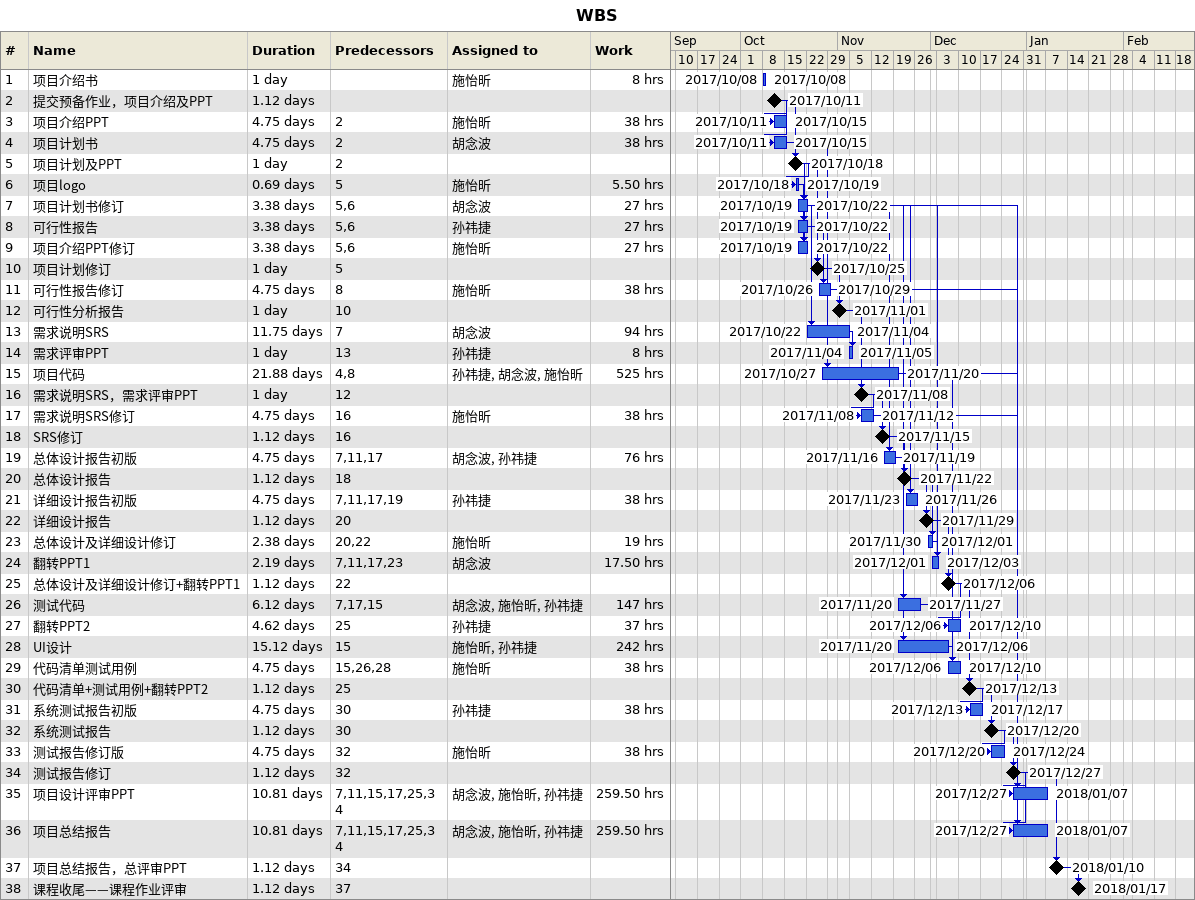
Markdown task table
WBS

| ID | Task | Duration | Start | Finish | Predecessors | Resources | Work (h) |
|---|---|---|---|---|---|---|---|
| 1 | 项目介绍书 | 1d | 2017-10-08 | 2017-10-08 |  | 施怡昕 | 8 |
| 2 | 提交预备作业，项目介绍及PPT | 1.12d | 2017-10-11 | 2017-10-11 |  |  |  |
| 3 | 项目介绍PPT | 4.75d | 2017-10-11 | 2017-10-15 | 2 | 施怡昕 | 38 |
| 4 | 项目计划书 | 4.75d | 2017-10-11 | 2017-10-15 | 2 | 胡念波 | 38 |
| 5 | 项目计划及PPT | 1d | 2017-10-18 | 2017-10-18 | 2 |  |  |
| 6 | 项目logo | 0.69d | 2017-10-18 | 2017-10-19 | 5 | 施怡昕 | 5.50 |
| 7 | 项目计划书修订 | 3.38d | 2017-10-19 | 2017-10-22 | 5, 6 | 胡念波 | 27 |
| 8 | 可行性报告 | 3.38d | 2017-10-19 | 2017-10-22 | 5, 6 | 孙祎捷 | 27 |
| 9 | 项目介绍PPT修订 | 3.38d | 2017-10-19 | 2017-10-22 | 5, 6 | 施怡昕 | 27 |
| 10 | 项目计划修订 | 1d | 2017-10-25 | 2017-10-25 | 5 |  |  |
| 11 | 可行性报告修订 | 4.75d | 2017-10-26 | 2017-10-29 | 8 | 施怡昕 | 38 |
| 12 | 可行性分析报告 | 1d | 2017-11-01 | 2017-11-01 | 10 |  |  |
| 13 | 需求说明SRS | 11.75d | 2017-10-22 | 2017-11-04 | 7 | 胡念波 | 94 |
| 14 | 需求评审PPT | 1d | 2017-11-04 | 2017-11-05 | 13 | 孙祎捷 | 8 |
| 15 | 项目代码 | 21.88d | 2017-10-27 | 2017-11-20 | 4, 8 | 孙祎捷, 胡念波, 施怡昕 | 525 |
| 16 | 需求说明SRS，需求评审PPT | 1d | 2017-11-08 | 2017-11-08 | 12 |  |  |
| 17 | 需求说明SRS修订 | 4.75d | 2017-11-08 | 2017-11-12 | 16 | 施怡昕 | 38 |
| 18 | SRS修订 | 1.12d | 2017-11-15 | 2017-11-15 | 16 |  |  |
| 19 | 总体设计报告初版 | 4.75d | 2017-11-16 | 2017-11-19 | 7, 11, 17 | 胡念波, 孙祎捷 | 76 |
| 20 | 总体设计报告 | 1.12d | 2017-11-22 | 2017-11-22 | 18 |  |  |
| 21 | 详细设计报告初版 | 4.75d | 2017-11-23 | 2017-11-26 | 7, 11, 17, 19 | 孙祎捷 | 38 |
| 22 | 详细设计报告 | 1.12d | 2017-11-29 | 2017-11-29 | 20 |  |  |
| 23 | 总体设计及详细设计修订 | 2.38d | 2017-11-30 | 2017-12-01 | 20, 22 | 施怡昕 | 19 |
| 24 | 翻转PPT1 | 2.19d | 2017-12-01 | 2017-12-03 | 7, 11, 17, 23 | 胡念波 | 17.50 |
| 25 | 总体设计及详细设计修订+翻转PPT1 | 1.12d | 2017-12-06 | 2017-12-06 | 22 |  |  |
| 26 | 测试代码 | 6.12d | 2017-11-20 | 2017-11-27 | 7, 17, 15 | 胡念波, 施怡昕, 孙祎捷 | 147 |
| 27 | 翻转PPT2 | 4.62d | 2017-12-06 | 2017-12-10 | 25 | 孙祎捷 | 37 |
| 28 | UI设计 | 15.12d | 2017-11-20 | 2017-12-06 | 15 | 施怡昕, 孙祎捷 | 242 |
| 29 | 代码清单测试用例 | 4.75d | 2017-12-06 | 2017-12-10 | 15, 26, 28 | 施怡昕 | 38 |
| 30 | 代码清单+测试用例+翻转PPT2 | 1.12d | 2017-12-13 | 2017-12-13 | 25 |  |  |
| 31 | 系统测试报告初版 | 4.75d | 2017-12-13 | 2017-12-17 | 30 | 孙祎捷 | 38 |
| 32 | 系统测试报告 | 1.12d | 2017-12-20 | 2017-12-20 | 30 |  |  |
| 33 | 测试报告修订版 | 4.75d | 2017-12-20 | 2017-12-24 | 32 | 施怡昕 | 38 |
| 34 | 测试报告修订 | 1.12d | 2017-12-27 | 2017-12-27 | 32 |  |  |
| 35 | 项目设计评审PPT | 10.81d | 2017-12-27 | 2018-01-07 | 7, 11, 15, 17, 25, 34 | 胡念波, 施怡昕, 孙祎捷 | 259.50 |
| 36 | 项目总结报告 | 10.81d | 2017-12-27 | 2018-01-07 | 7, 11, 15, 17, 25, 34 | 胡念波, 施怡昕, 孙祎捷 | 259.50 |
| 37 | 项目总结报告，总评审PPT | 1.12d | 2018-01-10 | 2018-01-10 | 34 |  |  |
| 38 | 课程收尾——课程作业评审 | 1.12d | 2018-01-17 | 2018-01-17 | 37 |  |  |
